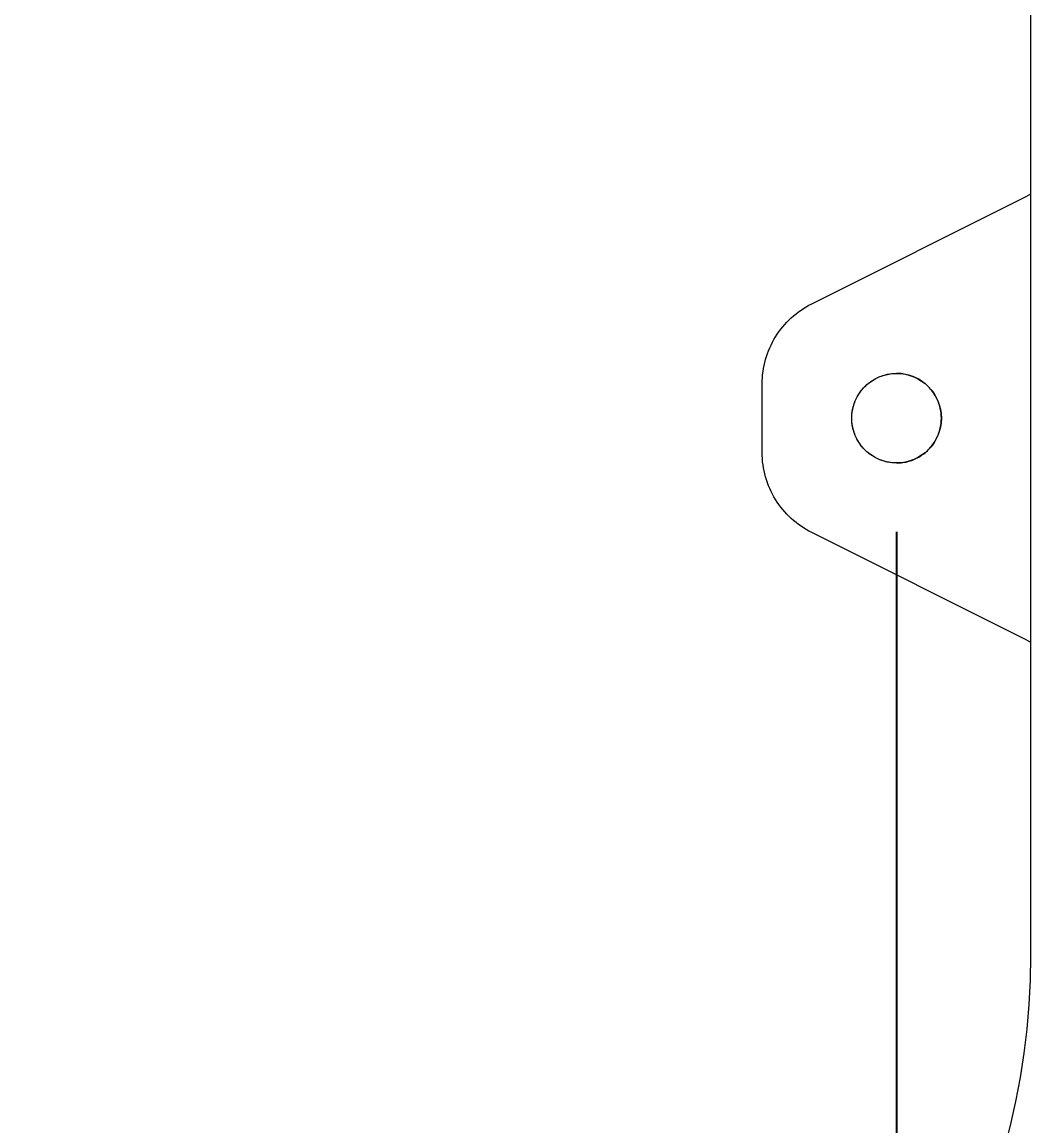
# Model space of a CAD drawing. Header units: inches. Extents: x -6.5 to 91.7, y -2.1 to 67.1.
# Drawn here: x 31.333 to 35.767, y 4.769 to 9.62 of the extents above; entities that cross this region are included whole.
import ezdxf

# ---------------------------------------------------------------- set-up
doc = ezdxf.new("R2010")
doc.units = ezdxf.units.IN
doc.header["$PDSIZE"] = -1
doc.layers.add('ZANO_R', color=7, linetype='Continuous', lineweight=0)
doc.layers.add('ZANO_W', color=1, linetype='Continuous', lineweight=0)
doc.styles.get("Standard").update_dxf_attribs({"font": 'ARIALUNI.TTF'})
doc.dimstyles.new('amerykanie', dxfattribs={"dimtxt": 50, "dimasz": 50, "dimexe": 0.5, "dimexo": 0.5, "dimgap": 1, "dimtad": 1, "dimdec": 0, "dimzin": 0, "dimlunit": 5, "dimtxsty": 'Standard', "dimcen": 0.09, "dimclrd": 1, "dimclre": 1, "dimclrt": 1, "dimazin": 0, "dimtfac": 1, "dimtdec": 0, "dimtmove": 0, "dimatfit": 3, "dimfxl": 1, "dimtzin": 0, "dimarcsym": 1})

# ---------------------------------------------------------------- blocks, each defined once
blk = doc.blocks.new('*D366')
at = {"layer": 'Defpoints', "color": 0}
for p in [(25.3333, 7.879), (35.1761, 7.879), (35.1761, -1.6422)]:
    blk.add_point(p, dxfattribs=at)
at = {"layer": 'ZANO_W', "color": 1, "lineweight": -2}
for p, q in [((25.3333, 7.379), (25.3333, -2.1422)), ((35.1761, 7.379), (35.1761, -2.1422)), ((26.1458, -1.6422), (34.3636, -1.6422))]:
    blk.add_line(p, q, dxfattribs=at)
at = {"layer": 'ZANO_W', "color": 1}
for points in [[(26.1458, -1.5068), (26.1458, -1.7776), (25.3333, -1.6422)], [(34.3636, -1.7776), (34.3636, -1.5068), (35.1761, -1.6422)]]:
    blk.add_solid(points, dxfattribs=at)
at = {"layer": 'ZANO_W', "color": 1, "insert": (30.2547, -0.7205), "char_height": 0.8125, "attachment_point": 5}
blk.add_mtext('9 13/16', dxfattribs=at)

msp = doc.modelspace()

# ---------------------------------------------------------------- linework, layer by layer
at = {"layer": 'ZANO_R'}
for p, q in [((35.76671, 5.51677), (35.76671, 10.24132)), ((34.80321, 8.38158), (35.72514, 8.84254)), ((35.72514, 8.84254), (35.74609, 8.85342)), ((35.74609, 8.85342), (35.76671, 8.86491)), ((34.73441, 8.33773), (34.74522, 8.34601)), ((34.74522, 8.34601), (34.75631, 8.35392)), ((34.75631, 8.35392), (34.76767, 8.36144)), ((34.76767, 8.36144), (34.77928, 8.36856)), ((34.77928, 8.36856), (34.79113, 8.37528)), ((34.79113, 8.37528), (34.80321, 8.38158)), ((34.68499, 8.29098), (34.69422, 8.301)), ((34.69422, 8.301), (34.70378, 8.3107)), ((34.70378, 8.3107), (34.71368, 8.32006)), ((34.71368, 8.32006), (34.72389, 8.32907)), ((34.72389, 8.32907), (34.73441, 8.33773)), ((34.64437, 8.23642), (34.65173, 8.24788)), ((34.65173, 8.24788), (34.65948, 8.25908)), ((34.65948, 8.25908), (34.66762, 8.27)), ((34.66762, 8.27), (34.67612, 8.28064)), ((34.67612, 8.28064), (34.68499, 8.29098)), ((34.61902, 8.18824), (34.62472, 8.2006)), ((34.62472, 8.2006), (34.63086, 8.21277)), ((34.63086, 8.21277), (34.63741, 8.22471)), ((34.63741, 8.22471), (34.64437, 8.23642)), ((34.60055, 8.13702), (34.6045, 8.15005)), ((34.6045, 8.15005), (34.6089, 8.16295)), ((34.6089, 8.16295), (34.61374, 8.17568)), ((34.61374, 8.17568), (34.61902, 8.18824)), ((34.59144, 8.0972), (34.59402, 8.11058)), ((34.59402, 8.11058), (34.59706, 8.12385)), ((34.59706, 8.12385), (34.60055, 8.13702)), ((34.5858, 8.04305), (34.58651, 8.05665)), ((34.58651, 8.05665), (34.58769, 8.07022)), ((34.58769, 8.07022), (34.58933, 8.08374)), ((34.58933, 8.08374), (34.59144, 8.0972)), ((35.07869, 8.05009), (35.08465, 8.05335)), ((35.08465, 8.05335), (35.09072, 8.05641)), ((35.09072, 8.05641), (35.0969, 8.05925)), ((35.0969, 8.05925), (35.10316, 8.06188)), ((35.10316, 8.06188), (35.10952, 8.06429)), ((35.10952, 8.06429), (35.11595, 8.06648)), ((35.11595, 8.06648), (35.12246, 8.06844)), ((35.12246, 8.06844), (35.12903, 8.07018)), ((35.12903, 8.07018), (35.13565, 8.07169)), ((35.13565, 8.07169), (35.14232, 8.07298)), ((35.14232, 8.07298), (35.14904, 8.07403)), ((35.14904, 8.07403), (35.15578, 8.07485)), ((35.15578, 8.07485), (35.16255, 8.07543)), ((35.16255, 8.07543), (35.16934, 8.07578)), ((35.16934, 8.07578), (35.17614, 8.0759)), ((35.18293, 8.07578), (35.17614, 8.0759)), ((35.18972, 8.07543), (35.18293, 8.07578)), ((35.19649, 8.07485), (35.18972, 8.07543)), ((35.20323, 8.07403), (35.19649, 8.07485)), ((35.20995, 8.07298), (35.20323, 8.07403)), ((35.21662, 8.07169), (35.20995, 8.07298)), ((35.22325, 8.07018), (35.21662, 8.07169)), ((35.22982, 8.06844), (35.22325, 8.07018)), ((35.23632, 8.06648), (35.22982, 8.06844)), ((35.24275, 8.06429), (35.23632, 8.06648)), ((35.24911, 8.06188), (35.24275, 8.06429)), ((35.25538, 8.05925), (35.24911, 8.06188)), ((35.26155, 8.05641), (35.25538, 8.05925)), ((35.26762, 8.05335), (35.26155, 8.05641)), ((35.27358, 8.05009), (35.26762, 8.05335)), ((34.58557, 8.02943), (34.5858, 8.04305)), ((34.58557, 7.72866), (34.58557, 8.02943)), ((35.02223, 8.00178), (35.02656, 8.00702)), ((35.02656, 8.00702), (35.03106, 8.01211)), ((35.03106, 8.01211), (35.03574, 8.01704)), ((35.03574, 8.01704), (35.04059, 8.0218)), ((35.04059, 8.0218), (35.0456, 8.02639)), ((35.0456, 8.02639), (35.05076, 8.03081)), ((35.05076, 8.03081), (35.05607, 8.03505)), ((35.05607, 8.03505), (35.06153, 8.0391)), ((35.06153, 8.0391), (35.06712, 8.04296)), ((35.06712, 8.04296), (35.07284, 8.04663)), ((35.07284, 8.04663), (35.07869, 8.05009)), ((35.27943, 8.04663), (35.27358, 8.05009)), ((35.28515, 8.04296), (35.27943, 8.04663)), ((35.29074, 8.0391), (35.28515, 8.04296)), ((35.2962, 8.03505), (35.29074, 8.0391)), ((35.30151, 8.03081), (35.2962, 8.03505)), ((35.30668, 8.02639), (35.30151, 8.03081)), ((35.31168, 8.0218), (35.30668, 8.02639)), ((35.31653, 8.01704), (35.31168, 8.0218)), ((35.32121, 8.01211), (35.31653, 8.01704)), ((35.32572, 8.00702), (35.32121, 8.01211)), ((35.33004, 8.00178), (35.32572, 8.00702)), ((34.99459, 7.95516), (34.99733, 7.96138)), ((34.99733, 7.96138), (35.00028, 7.96751)), ((35.00028, 7.96751), (35.00343, 7.97352)), ((35.00343, 7.97352), (35.0068, 7.97943)), ((35.0068, 7.97943), (35.01036, 7.98521)), ((35.01036, 7.98521), (35.01413, 7.99087)), ((35.01413, 7.99087), (35.01808, 7.9964)), ((35.01808, 7.9964), (35.02223, 8.00178)), ((35.33419, 7.9964), (35.33004, 8.00178)), ((35.33815, 7.99087), (35.33419, 7.9964)), ((35.34191, 7.98521), (35.33815, 7.99087)), ((35.34547, 7.97943), (35.34191, 7.98521)), ((35.34884, 7.97352), (35.34547, 7.97943)), ((35.352, 7.96751), (35.34884, 7.97352)), ((35.35495, 7.96138), (35.352, 7.96751)), ((35.35768, 7.95516), (35.35495, 7.96138)), ((34.98071, 7.90277), (34.98165, 7.9095)), ((34.98165, 7.9095), (34.98282, 7.9162)), ((34.98282, 7.9162), (34.98422, 7.92285)), ((34.98422, 7.92285), (34.98584, 7.92945)), ((34.98584, 7.92945), (34.98769, 7.93599)), ((34.98769, 7.93599), (34.98977, 7.94246)), ((34.98977, 7.94246), (34.99207, 7.94885)), ((34.99207, 7.94885), (34.99459, 7.95516)), ((35.3602, 7.94885), (35.35768, 7.95516)), ((35.3625, 7.94246), (35.3602, 7.94885)), ((35.36458, 7.93599), (35.3625, 7.94246)), ((35.36643, 7.92945), (35.36458, 7.93599)), ((35.36806, 7.92285), (35.36643, 7.92945)), ((35.36945, 7.9162), (35.36806, 7.92285)), ((35.37062, 7.9095), (35.36945, 7.9162)), ((35.37156, 7.90277), (35.37062, 7.9095)), ((34.97931, 7.88244), (34.97954, 7.88923)), ((34.97931, 7.87565), (34.97931, 7.88244)), ((34.97954, 7.86886), (34.97931, 7.87565)), ((34.97954, 7.88923), (34.98001, 7.89601)), ((34.98001, 7.86208), (34.97954, 7.86886)), ((34.98001, 7.89601), (34.98071, 7.90277)), ((34.98071, 7.85532), (34.98001, 7.86208)), ((35.37226, 7.89601), (35.37156, 7.90277)), ((35.37156, 7.85532), (35.37226, 7.86208)), ((35.37273, 7.88923), (35.37226, 7.89601)), ((35.37226, 7.86208), (35.37273, 7.86886)), ((35.37296, 7.88244), (35.37273, 7.88923)), ((35.37273, 7.86886), (35.37296, 7.87565)), ((35.37296, 7.87565), (35.37296, 7.88244)), ((34.98165, 7.84859), (34.98071, 7.85532)), ((34.98282, 7.84189), (34.98165, 7.84859)), ((34.98422, 7.83524), (34.98282, 7.84189)), ((34.98584, 7.82864), (34.98422, 7.83524)), ((34.98769, 7.8221), (34.98584, 7.82864)), ((34.98977, 7.81563), (34.98769, 7.8221)), ((34.99207, 7.80924), (34.98977, 7.81563)), ((35.3602, 7.80924), (35.3625, 7.81563)), ((35.3625, 7.81563), (35.36458, 7.8221)), ((35.36458, 7.8221), (35.36643, 7.82864)), ((35.36643, 7.82864), (35.36806, 7.83524)), ((35.36806, 7.83524), (35.36945, 7.84189)), ((35.36945, 7.84189), (35.37062, 7.84859)), ((35.37062, 7.84859), (35.37156, 7.85532)), ((34.99459, 7.80293), (34.99207, 7.80924)), ((34.99733, 7.79671), (34.99459, 7.80293)), ((35.00028, 7.79058), (34.99733, 7.79671)), ((35.00343, 7.78457), (35.00028, 7.79058)), ((35.0068, 7.77866), (35.00343, 7.78457)), ((35.01036, 7.77288), (35.0068, 7.77866)), ((35.01413, 7.76722), (35.01036, 7.77288)), ((35.01808, 7.76169), (35.01413, 7.76722)), ((35.02223, 7.75631), (35.01808, 7.76169)), ((35.33004, 7.75631), (35.33419, 7.76169)), ((35.33419, 7.76169), (35.33815, 7.76722)), ((35.33815, 7.76722), (35.34191, 7.77288)), ((35.34191, 7.77288), (35.34547, 7.77866)), ((35.34547, 7.77866), (35.34884, 7.78457)), ((35.34884, 7.78457), (35.352, 7.79058)), ((35.352, 7.79058), (35.35495, 7.79671)), ((35.35495, 7.79671), (35.35768, 7.80293)), ((35.35768, 7.80293), (35.3602, 7.80924)), ((34.5858, 7.71504), (34.58557, 7.72866)), ((34.58651, 7.70144), (34.5858, 7.71504)), ((35.02656, 7.75107), (35.02223, 7.75631)), ((35.03106, 7.74598), (35.02656, 7.75107)), ((35.03574, 7.74105), (35.03106, 7.74598)), ((35.04059, 7.73629), (35.03574, 7.74105)), ((35.0456, 7.7317), (35.04059, 7.73629)), ((35.05076, 7.72728), (35.0456, 7.7317)), ((35.05607, 7.72304), (35.05076, 7.72728)), ((35.06153, 7.71899), (35.05607, 7.72304)), ((35.06712, 7.71513), (35.06153, 7.71899)), ((35.07284, 7.71146), (35.06712, 7.71513)), ((35.27943, 7.71146), (35.28515, 7.71513)), ((35.28515, 7.71513), (35.29074, 7.71899)), ((35.29074, 7.71899), (35.2962, 7.72304)), ((35.2962, 7.72304), (35.30151, 7.72728)), ((35.30151, 7.72728), (35.30668, 7.7317)), ((35.30668, 7.7317), (35.31168, 7.73629)), ((35.31168, 7.73629), (35.31653, 7.74105)), ((35.31653, 7.74105), (35.32121, 7.74598)), ((35.32121, 7.74598), (35.32572, 7.75107)), ((35.32572, 7.75107), (35.33004, 7.75631)), ((34.58769, 7.68787), (34.58651, 7.70144)), ((34.58933, 7.67435), (34.58769, 7.68787)), ((34.59144, 7.66089), (34.58933, 7.67435)), ((35.07869, 7.708), (35.07284, 7.71146)), ((35.08465, 7.70474), (35.07869, 7.708)), ((35.09072, 7.70168), (35.08465, 7.70474)), ((35.0969, 7.69884), (35.09072, 7.70168)), ((35.10316, 7.69621), (35.0969, 7.69884)), ((35.10952, 7.6938), (35.10316, 7.69621)), ((35.11595, 7.69161), (35.10952, 7.6938)), ((35.12246, 7.68965), (35.11595, 7.69161)), ((35.12903, 7.68791), (35.12246, 7.68965)), ((35.13565, 7.6864), (35.12903, 7.68791)), ((35.14232, 7.68511), (35.13565, 7.6864)), ((35.14904, 7.68406), (35.14232, 7.68511)), ((35.15578, 7.68324), (35.14904, 7.68406)), ((35.16255, 7.68266), (35.15578, 7.68324)), ((35.16934, 7.68231), (35.16255, 7.68266)), ((35.17614, 7.68219), (35.16934, 7.68231)), ((35.17614, 7.68219), (35.18293, 7.68231)), ((35.18293, 7.68231), (35.18972, 7.68266)), ((35.18972, 7.68266), (35.19649, 7.68324)), ((35.19649, 7.68324), (35.20323, 7.68406)), ((35.20323, 7.68406), (35.20995, 7.68511)), ((35.20995, 7.68511), (35.21662, 7.6864)), ((35.21662, 7.6864), (35.22325, 7.68791)), ((35.22325, 7.68791), (35.22982, 7.68965)), ((35.22982, 7.68965), (35.23632, 7.69161)), ((35.23632, 7.69161), (35.24275, 7.6938)), ((35.24275, 7.6938), (35.24911, 7.69621)), ((35.24911, 7.69621), (35.25538, 7.69884)), ((35.25538, 7.69884), (35.26155, 7.70168)), ((35.26155, 7.70168), (35.26762, 7.70474)), ((35.26762, 7.70474), (35.27358, 7.708)), ((35.27358, 7.708), (35.27943, 7.71146)), ((34.59402, 7.64751), (34.59144, 7.66089)), ((34.59706, 7.63424), (34.59402, 7.64751)), ((34.60055, 7.62107), (34.59706, 7.63424)), ((34.6045, 7.60804), (34.60055, 7.62107)), ((34.6089, 7.59514), (34.6045, 7.60804)), ((34.61374, 7.58241), (34.6089, 7.59514)), ((34.61902, 7.56985), (34.61374, 7.58241)), ((34.62472, 7.55749), (34.61902, 7.56985)), ((34.63086, 7.54532), (34.62472, 7.55749)), ((34.63741, 7.53338), (34.63086, 7.54532)), ((34.64437, 7.52167), (34.63741, 7.53338)), ((34.65173, 7.51021), (34.64437, 7.52167)), ((34.65948, 7.49901), (34.65173, 7.51021)), ((34.66762, 7.48809), (34.65948, 7.49901)), ((34.67612, 7.47745), (34.66762, 7.48809)), ((34.68499, 7.46711), (34.67612, 7.47745)), ((34.69422, 7.45709), (34.68499, 7.46711)), ((34.70378, 7.44739), (34.69422, 7.45709)), ((34.71368, 7.43803), (34.70378, 7.44739)), ((34.72389, 7.42902), (34.71368, 7.43803)), ((34.73441, 7.42036), (34.72389, 7.42902)), ((34.74522, 7.41208), (34.73441, 7.42036)), ((34.75631, 7.40417), (34.74522, 7.41208)), ((34.76767, 7.39665), (34.75631, 7.40417)), ((34.77928, 7.38953), (34.76767, 7.39665)), ((34.79113, 7.38281), (34.77928, 7.38953)), ((34.80321, 7.37651), (34.79113, 7.38281)), ((35.72514, 6.91555), (34.80321, 7.37651)), ((35.74609, 6.90467), (35.72514, 6.91555)), ((35.76671, 6.89318), (35.74609, 6.90467)), ((35.76487, 5.40923), (35.76671, 5.51677)), ((35.75936, 5.30182), (35.76487, 5.40923)), ((35.75019, 5.19467), (35.75936, 5.30182)), ((35.73737, 5.08788), (35.75019, 5.19467)), ((35.72091, 4.9816), (35.73737, 5.08788)), ((35.70083, 4.87594), (35.72091, 4.9816)), ((35.67715, 4.77103), (35.70083, 4.87594)), ((35.64991, 4.66699), (35.67715, 4.77103))]:
    msp.add_line(p, q, dxfattribs=at)
msp.add_circle((35.17613, 7.87906), 0.19684, dxfattribs=at)

# ---------------------------------------------------------------- dimensions: what is measured, and where the dimension line sits
at = {"layer": 'ZANO_W'}
dim = msp.add_linear_dim(base=(35.17614, -1.64223), p1=(25.33331, 7.87905), p2=(35.17614, 7.87905), dimstyle='amerykanie', override={"dimtxt": 0.8125, "dimasz": 0.8125, "dimgap": 0.5, "dimdec": 4, "dimaunit": 1, "dimadec": 1, "dimtdec": 4, "dimtmove": 1, "dimfrac": 2}, dxfattribs=at)
dim.commit()
dim.dimension.update_dxf_attribs({"geometry": '*D366', "text_midpoint": (30.25473, -0.72046)})

doc.saveas('drawing.dxf')
